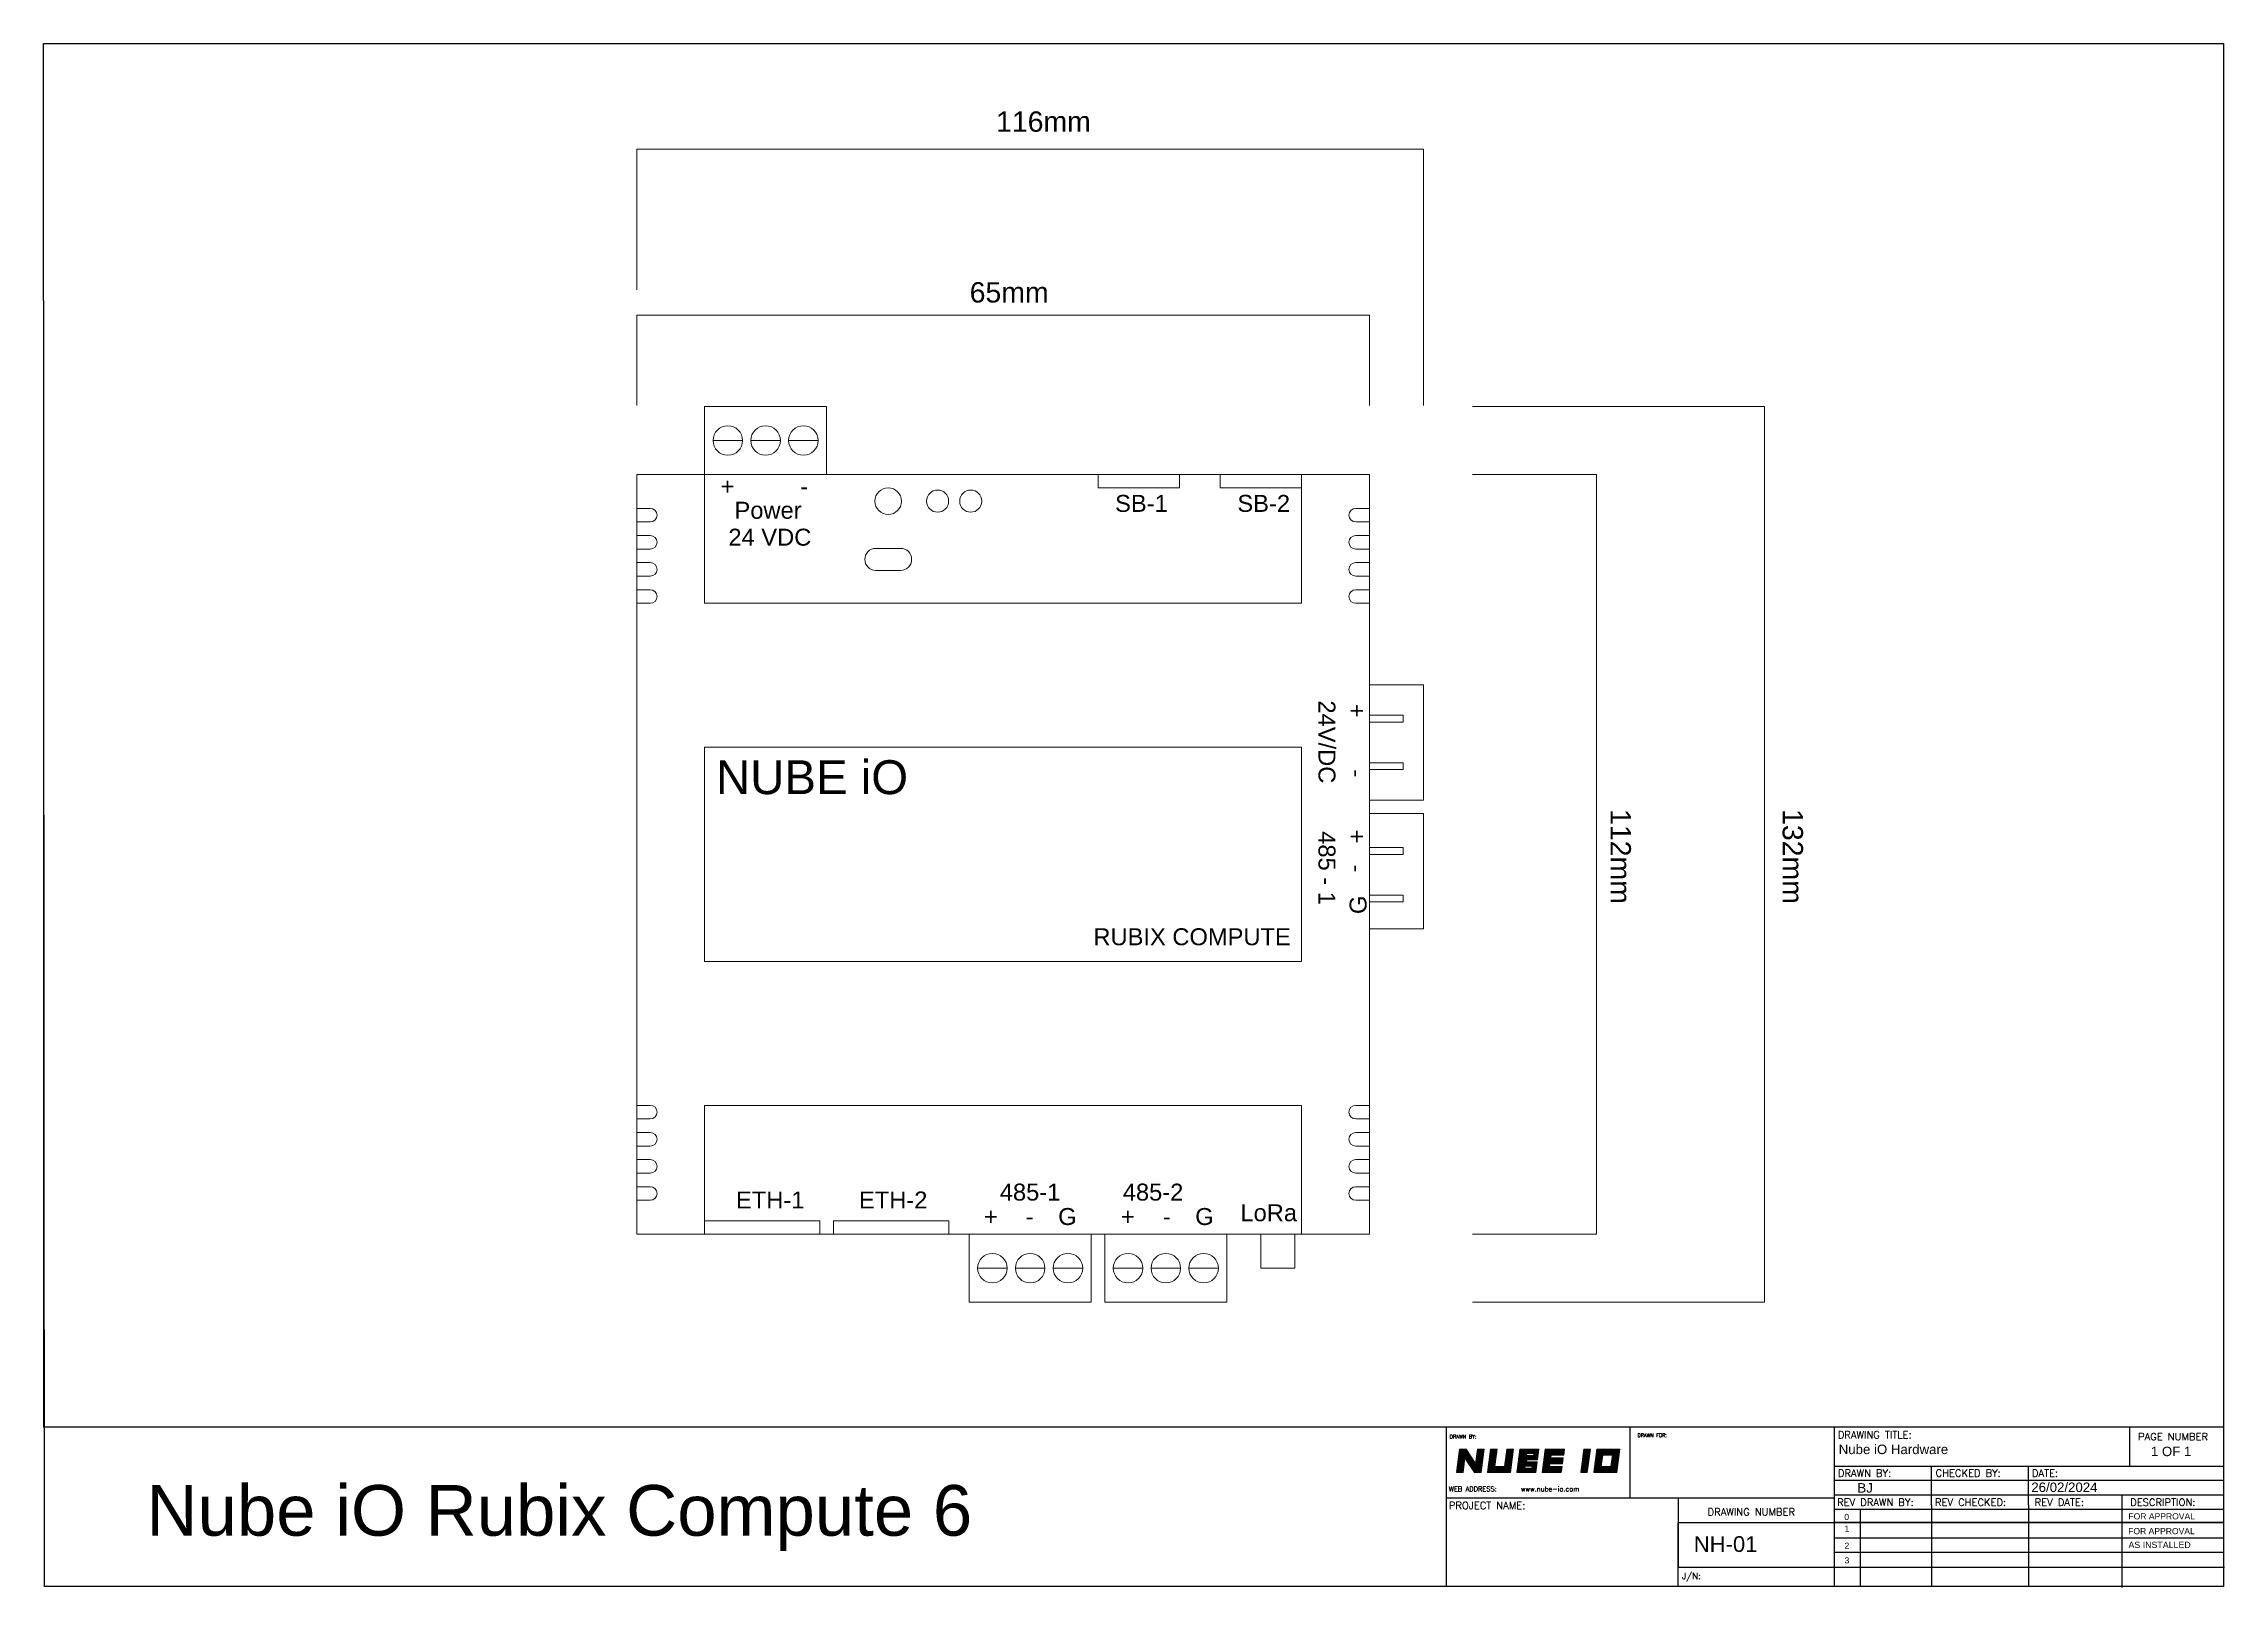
# Paper-space layout 'Layout1' of a CAD drawing. Header units: millimetres. Extents: x 1 to 406, y -15 to 272.
# The model-space entities are those that its viewports show. They can reach past a viewport. Long polylines and large blocks are cut down to what shows.
import ezdxf
from ezdxf.enums import TextEntityAlignment as Align

# ---------------------------------------------------------------- set-up
doc = ezdxf.new("R2010")
doc.units = ezdxf.units.MM
doc.layers.add('-24V WIRING', color=2, linetype='Continuous', lineweight=9)
doc.layers.add('-COMPONENTS', color=7, linetype='Continuous', lineweight=9)
for name, color, linetype in [('CABLE', 3, 'Continuous'), ('TITLE BLOCK', 1, 'Continuous'), ('TITLE BLOCK TEXT', 7, 'Continuous')]:
    doc.layers.add(name, color=color, linetype=linetype)
doc.styles.add('SIM0', font='SIMPLEX')
doc.styles.get("Standard").update_dxf_attribs({"font": 'arial.ttf'})
pattern_1 = [(45, (173.6992, 73.5636), (-0.50651437, 0.50651437), [])]

# ---------------------------------------------------------------- blocks, each defined once
blk = doc.blocks.new('MARTY TITLE BLOCK')
at = {"layer": '-COMPONENTS'}
h = blk.add_hatch(dxfattribs=at)
h.set_pattern_fill('ANSI31', color=256, scale=0.225612, style=0)
h.set_pattern_definition(pattern_1)
edge = h.paths.add_edge_path()
edge.add_line((1183.5, 96.1), (1186.1, 115.7))
edge.add_line((1186.1, 115.7), (1191.7, 115.7))
edge.add_line((1183.5, 96.1), (1189.1, 96.1))
edge.add_line((1189.1, 96.1), (1190.7, 108.2))
edge.add_line((1191.7, 115.7), (1199.6, 103.6))
edge.add_line((1199.6, 103.6), (1201.2, 115.7))
edge.add_line((1201.2, 115.7), (1206.7, 115.7))
edge.add_line((1204.2, 96.1), (1206.7, 115.7))
edge.add_line((1198.6, 96.1), (1204.2, 96.1))
edge.add_line((1190.7, 108.2), (1198.6, 96.1))
h = blk.add_hatch(dxfattribs=at)
h.set_pattern_fill('ANSI31', color=256, scale=0.225612, style=0)
h.set_pattern_definition(pattern_1)
edge = h.paths.add_edge_path()
edge.add_line((1209.5, 96.1), (1212.1, 115.7))
edge.add_line((1212.1, 115.7), (1217.6, 115.7))
edge.add_line((1215.7, 101.1), (1217.6, 115.7))
edge.add_line((1215.7, 101.1), (1223.9, 101.1))
edge.add_line((1223.9, 101.1), (1225.8, 115.7))
edge.add_line((1225.8, 115.7), (1231.3, 115.7))
edge.add_line((1228.7, 96.1), (1231.3, 115.7))
edge.add_line((1209.5, 96.1), (1228.7, 96.1))
h = blk.add_hatch(dxfattribs=at)
h.set_pattern_fill('ANSI31', color=256, scale=0.225612, style=0)
h.set_pattern_definition([(45, (173.7388, 73.5636), (-0.50651437, 0.50651437), [])])
h.paths.add_polyline_path([(1234.1, 96.1), (1236.7, 115.7), (1252.7, 115.7), (1251.5, 106.8), (1242.5, 106.8), (1242.3, 105), (1251.3, 105), (1250.1, 96.1)])
h.paths.add_polyline_path([(1242.5, 112.1), (1242.3, 110.4), (1248.2, 110.4), (1248.5, 112.1)])
h.paths.add_polyline_path([(1241.1, 101.4), (1240.9, 99.7), (1246.9, 99.7), (1247.1, 101.4)])
h = blk.add_hatch(dxfattribs=at)
h.set_pattern_fill('ANSI31', color=256, scale=0.225612, style=0)
h.set_pattern_definition(pattern_1)
h.paths.add_polyline_path([(1273.4, 110.7), (1274, 115.7), (1258, 115.7), (1255.4, 96.1), (1271.4, 96.1), (1272.1, 101.1), (1261.6, 101.1), (1261.9, 103.4), (1272.4, 103.4), (1273, 108.4), (1262.6, 108.4), (1262.9, 110.7)])
h = blk.add_hatch(dxfattribs=at)
h.set_pattern_fill('ANSI31', color=256, scale=0.225612, style=0)
h.set_pattern_definition(pattern_1)
h.paths.add_polyline_path([(1293.2, 96.1), (1295.8, 115.7), (1290.3, 115.7), (1287.7, 96.1)])
h = blk.add_hatch(dxfattribs=at)
h.set_pattern_fill('ANSI31', color=256, scale=0.225612, style=0)
h.set_pattern_definition(pattern_1)
h.paths.add_polyline_path([(1317.8, 96.1), (1320.4, 115.7), (1314.9, 115.7), (1306.7, 115.7), (1301.1, 115.7), (1298.6, 96.1)])
h.paths.add_polyline_path([(1304.8, 101.1), (1306.1, 110.7), (1314.2, 110.7), (1312.9, 101.1)])
for p, q in [((1183.5, 96.1), (1186.1, 115.7)), ((1186.1, 115.7), (1191.7, 115.7)), ((1191.7, 115.7), (1199.6, 103.6)), ((1199.6, 103.6), (1201.2, 115.7)), ((1201.2, 115.7), (1206.7, 115.7)), ((1204.2, 96.1), (1206.7, 115.7)), ((1209.5, 96.1), (1212.1, 115.7)), ((1212.1, 115.7), (1217.6, 115.7)), ((1215.7, 101.1), (1217.6, 115.7)), ((1223.9, 101.1), (1225.8, 115.7)), ((1225.8, 115.7), (1231.3, 115.7)), ((1228.7, 96.1), (1231.3, 115.7)), ((1234.1, 96.1), (1236.7, 115.7)), ((1236.7, 115.7), (1252.7, 115.7)), ((1242.5, 112.1), (1242.2, 110.4)), ((1242.2, 110.4), (1248.2, 110.4)), ((1242.5, 112.1), (1248.4, 112.1)), ((1248.4, 112.1), (1248.2, 110.4)), ((1251.5, 106.8), (1252.7, 115.7)), ((1255.4, 96.1), (1258, 115.7)), ((1258, 115.7), (1274, 115.7)), ((1262.9, 110.7), (1262.6, 108.4)), ((1262.9, 110.7), (1262.6, 108.4)), ((1273.4, 110.7), (1262.9, 110.7)), ((1273.4, 110.7), (1262.9, 110.7)), ((1274, 115.7), (1273.4, 110.7)), ((1273.4, 110.7), (1274, 115.7)), ((1274, 115.7), (1273.4, 110.7)), ((1287.7, 96.1), (1290.3, 115.7)), ((1290.3, 115.7), (1295.8, 115.7)), ((1293.2, 96.1), (1295.8, 115.7)), ((1298.6, 96.1), (1301.1, 115.7)), ((1301.1, 115.7), (1306.7, 115.7)), ((1304.8, 101.1), (1306.1, 110.7)), ((1314.2, 110.7), (1306.1, 110.7)), ((1306.7, 115.7), (1314.9, 115.7)), ((1312.9, 101.1), (1314.2, 110.7)), ((1314.9, 115.7), (1320.4, 115.7)), ((1317.8, 96.1), (1320.4, 115.7)), ((1183.5, 96.1), (1189.1, 96.1)), ((1189.1, 96.1), (1190.7, 108.2)), ((1190.7, 108.2), (1198.6, 96.1)), ((1198.6, 96.1), (1204.2, 96.1)), ((1209.5, 96.1), (1228.7, 96.1)), ((1215.7, 101.1), (1223.9, 101.1)), ((1234.1, 96.1), (1250.1, 96.1)), ((1241.1, 101.4), (1240.9, 99.7)), ((1240.9, 99.7), (1246.8, 99.7)), ((1241.1, 101.4), (1247, 101.4)), ((1242.5, 106.8), (1242.3, 105)), ((1242.3, 105), (1251.3, 105)), ((1242.5, 106.8), (1251.5, 106.8)), ((1247, 101.4), (1246.8, 99.7)), ((1250.1, 96.1), (1251.3, 105)), ((1271.4, 96.1), (1255.4, 96.1)), ((1255.4, 96.1), (1271.4, 96.1)), ((1271.4, 96.1), (1261, 96.1)), ((1261.9, 103.4), (1261.6, 101.1)), ((1261.9, 103.4), (1261.6, 101.1)), ((1261.6, 101.1), (1272.1, 101.1)), ((1261.6, 101.1), (1272.1, 101.1)), ((1272.4, 103.4), (1261.9, 103.4)), ((1272.4, 103.4), (1261.9, 103.4)), ((1262.6, 108.4), (1273, 108.4)), ((1262.6, 108.4), (1273, 108.4)), ((1271.4, 96.1), (1272.1, 101.1)), ((1272.1, 101.1), (1271.4, 96.1)), ((1272.1, 101.1), (1271.4, 96.1)), ((1273, 108.4), (1272.4, 103.4)), ((1273, 108.4), (1272.4, 103.4)), ((1272.4, 103.4), (1273, 108.4)), ((1287.7, 96.1), (1293.2, 96.1)), ((1298.6, 96.1), (1317.8, 96.1)), ((1304.8, 101.1), (1312.9, 101.1))]:
    blk.add_line(p, q, dxfattribs=at)
at = {"color": 1, "ltscale": 4}
for p, q in [((1175, 134.2), (1175, 0.6)), ((1329.2, 74.7), (1329.2, 133.8)), ((1500, 133.5), (1500, 0.3)), ((1826, 16.7), (1500, 16.7)), ((1825.4, 16.6), (1500, 16.6))]:
    blk.add_line(p, q, dxfattribs=at)
at = {"color": 1}
for p, q in [((1747.4, 133.8), (1747.4, 101.4)), ((1369.3, 74.6), (1369.3, 16.5)), ((1740.9, 77.4), (1740.9, -0.1)), ((1521.9, 65.1), (1521.9, 0.4)), ((1581.4, 69.2), (1581.4, 0.3)), ((1662.7, 69.2), (1662.7, 0.4)), ((1369.3, 0.4), (1369.3, 54.2)), ((1369.3, 54.2), (1500.1, 54.2)), ((1500, 54.2), (1826.1, 54.2)), ((1826.3, 54.2), (1500, 54.2)), ((1500.3, 41.4), (1826.3, 41.4)), ((1500.3, 29.5), (1826.1, 29.5)), ((1825.2, 16.5), (1500, 16.5))]:
    blk.add_line(p, q, dxfattribs=at)
at = {"color": 7}
blk.add_line((1500, 54.2), (1500, 54.2), dxfattribs=at)
blk.add_line((1500, 54.2), (1500, 54.2), dxfattribs=at)
at = {"layer": 'CABLE', "color": 1}
for p, q in [((1826.3, 134.1), (1826.3, 16.6)), ((1826.3, 16.6), (1825.2, 16.6)), ((1826.9, 16.7), (1825.9, 16.7))]:
    blk.add_line(p, q, dxfattribs=at)
at = {"layer": 'TITLE BLOCK'}
for p, q in [((1826.3, 134.1), (0.6, 134.1)), ((1500, 101.4), (1826.1, 101.4)), ((1581.4, 69.2), (1581.4, 101.7)), ((1662.7, 69.2), (1662.7, 101.7)), ((1500.1, 74.7), (1174.8, 74.7)), ((1826.1, 89.5), (1500, 89.5)), ((1826.1, 77.3), (1500, 77.3)), ((1826.1, 65.1), (1500, 65.1))]:
    blk.add_line(p, q, dxfattribs=at)
blk.add_lwpolyline([(-0.1, 1293.1), (1826.3, 1293.1), (1826.3, 0.6), (0.6, 0.6)], close=True, dxfattribs=at)
for s, p in [('0', (1508.5, 56.4)), ('2', (1508.7, 32.3)), ('1', (1508.7, 46.6)), ('3', (1508.7, 20))]:
    blk.add_text(s, height=5.13).set_placement(p)
at = {"color": 7, "linetype": 'Continuous'}
for p in [(1746.5, 56.9), (1746.3, 44.5)]:
    blk.add_text('FOR APPROVAL', height=5.135, dxfattribs=at).set_placement(p)
at = {"layer": 'TITLE BLOCK TEXT', "style": 'SIM0'}
for s, height, p in [('DRAWING TITLE:', 6.1, (1503, 127.7)), ('PAGE NUMBER', 6.1, (1754.6, 126.2)), ('DRAWN BY:', 3.05, (1177.9, 126.2)), ('DRAWN BY:', 6.1, (1503.1, 95.6)), ('CHECKED BY:', 6.1, (1585, 95.7)), ('DATE:', 6.1, (1665.7, 95.6)), ('WEB ADDRESS:', 4.067, (1177.2, 82.4)), ('www.nube-io.com', 4.067, (1237.6, 82.4)), ('REV DRAWN BY:', 6.1, (1502.5, 71.2)), ('REV CHECKED:', 6.1, (1584.5, 71.2)), ('REV DATE:', 6.1, (1668, 71.2)), ('DESCRIPTION:', 6.1, (1748, 71.2)), ('PROJECT NAME:', 6.1, (1177.2, 68.6)), ('DRAWING NUMBER', 6.1, (1394, 63.1))]:
    blk.add_text(s, height=height, dxfattribs=at).set_placement(p, align=Align.MIDDLE_LEFT)

msp = doc.modelspace()

# ---------------------------------------------------------------- linework, layer by layer
at = {"layer": '-COMPONENTS'}
for p, q in [((39781.68, 8620.9), (39781.68, 8641.65)), ((39781.68, 8641.65), (39897.68, 8641.65)), ((39897.68, 8603.88), (39897.68, 8641.65)), ((39781.68, 8603.88), (39781.68, 8617.2)), ((39781.68, 8617.2), (39889.68, 8617.2)), ((39889.68, 8603.88), (39889.68, 8617.2)), ((39809.68, 8603.71), (39791.68, 8603.71)), ((39791.68, 8603.71), (39791.68, 8593.71)), ((39809.68, 8593.71), (39809.68, 8603.71)), ((39904.89, 8603.71), (39947.92, 8603.71)), ((39947.92, 8603.71), (39947.92, 8471.71)), ((39792.93, 8598.71), (39797.29, 8598.71)), ((39798.49, 8598.71), (39802.86, 8598.71)), ((39804.06, 8598.71), (39808.43, 8598.71)), ((39889.68, 8593.71), (39781.68, 8593.71)), ((39781.68, 8593.71), (39781.68, 8481.71)), ((39781.68, 8593.71), (39791.68, 8593.71)), ((39791.68, 8593.71), (39791.68, 8574.71)), ((39791.68, 8593.71), (39809.68, 8593.71)), ((39849.68, 8591.71), (39849.68, 8593.71)), ((39849.68, 8593.71), (39861.68, 8593.71)), ((39851.18, 8593.71), (39860.18, 8593.71)), ((39855.68, 8593.71), (39854.18, 8593.71)), ((39855.68, 8593.71), (39857.18, 8593.71)), ((39867.68, 8593.71), (39861.68, 8593.71)), ((39867.68, 8593.71), (39861.68, 8593.71)), ((39861.68, 8593.71), (39861.68, 8591.71)), ((39879.68, 8593.71), (39867.68, 8593.71)), ((39867.68, 8593.71), (39867.68, 8591.71)), ((39867.68, 8593.71), (39879.68, 8593.71)), ((39889.68, 8593.71), (39879.68, 8593.71)), ((39879.68, 8593.71), (39879.68, 8574.71)), ((39889.68, 8481.71), (39889.68, 8593.71)), ((39889.68, 8593.71), (39889.68, 8562.71)), ((39904.89, 8593.71), (39923.18, 8593.71)), ((39923.18, 8593.71), (39923.18, 8481.71)), ((39861.68, 8591.71), (39849.68, 8591.71)), ((39867.68, 8591.71), (39879.68, 8591.71)), ((39783.68, 8588.71), (39781.68, 8588.71)), ((39889.68, 8588.71), (39887.68, 8588.71)), ((39781.68, 8586.71), (39783.68, 8586.71)), ((39783.68, 8584.71), (39781.68, 8584.71)), ((39887.68, 8586.71), (39889.68, 8586.71)), ((39889.68, 8584.71), (39887.68, 8584.71)), ((39781.68, 8582.71), (39783.68, 8582.71)), ((39783.68, 8580.71), (39781.68, 8580.71)), ((39816.93, 8582.81), (39820.57, 8582.81)), ((39887.68, 8582.71), (39889.68, 8582.71)), ((39889.68, 8580.71), (39887.68, 8580.71)), ((39781.68, 8578.71), (39783.68, 8578.71)), ((39816.93, 8579.55), (39820.57, 8579.55)), ((39887.68, 8578.71), (39889.68, 8578.71)), ((39783.68, 8576.71), (39781.68, 8576.71)), ((39781.68, 8574.71), (39783.68, 8574.71)), ((39791.68, 8574.71), (39879.68, 8574.71)), ((39889.68, 8576.71), (39887.68, 8576.71)), ((39887.68, 8574.71), (39889.68, 8574.71)), ((39889.68, 8562.71), (39897.68, 8562.71)), ((39889.68, 8562.71), (39889.68, 8557.21)), ((39897.68, 8562.71), (39897.68, 8545.71)), ((39894.68, 8558.21), (39889.68, 8558.21)), ((39894.68, 8557.21), (39894.68, 8558.21)), ((39889.68, 8557.21), (39894.68, 8557.21)), ((39791.68, 8553.49), (39879.68, 8553.49)), ((39791.68, 8537.71), (39791.68, 8553.49)), ((39879.68, 8537.71), (39879.68, 8553.49)), ((39889.68, 8545.71), (39889.68, 8551.21)), ((39889.68, 8551.21), (39894.68, 8551.21)), ((39894.68, 8550.21), (39889.68, 8550.21)), ((39894.68, 8551.21), (39894.68, 8550.21)), ((39897.68, 8545.71), (39889.68, 8545.71)), ((39889.68, 8545.71), (39889.68, 8543.71)), ((39889.68, 8543.71), (39897.68, 8543.71)), ((39889.68, 8543.71), (39889.68, 8538.71)), ((39897.68, 8543.71), (39897.68, 8526.71)), ((39894.68, 8538.71), (39889.68, 8538.71)), ((39894.68, 8537.71), (39894.68, 8538.71)), ((39791.68, 8537.71), (39791.68, 8521.93)), ((39879.68, 8537.71), (39879.68, 8521.93)), ((39889.68, 8537.71), (39894.68, 8537.71)), ((39889.68, 8531.71), (39894.68, 8531.71)), ((39894.68, 8530.71), (39889.68, 8530.71)), ((39894.68, 8531.71), (39894.68, 8530.71)), ((39897.68, 8526.71), (39889.68, 8526.71)), ((39791.68, 8521.93), (39879.68, 8521.93)), ((39783.68, 8500.71), (39781.68, 8500.71)), ((39791.68, 8481.71), (39791.68, 8500.71)), ((39791.68, 8500.71), (39879.68, 8500.71)), ((39879.68, 8481.71), (39879.68, 8500.71)), ((39889.68, 8500.71), (39887.68, 8500.71)), ((39781.68, 8498.71), (39783.68, 8498.71)), ((39887.68, 8498.71), (39889.68, 8498.71)), ((39783.68, 8496.71), (39781.68, 8496.71)), ((39781.68, 8494.71), (39783.68, 8494.71)), ((39889.68, 8496.71), (39887.68, 8496.71)), ((39887.68, 8494.71), (39889.68, 8494.71)), ((39783.68, 8492.71), (39781.68, 8492.71)), ((39781.68, 8490.71), (39783.68, 8490.71)), ((39889.68, 8492.71), (39887.68, 8492.71)), ((39887.68, 8490.71), (39889.68, 8490.71)), ((39783.68, 8488.71), (39781.68, 8488.71)), ((39889.68, 8488.71), (39887.68, 8488.71)), ((39781.68, 8486.71), (39783.68, 8486.71)), ((39887.68, 8486.71), (39889.68, 8486.71)), ((39781.68, 8481.71), (39889.68, 8481.71)), ((39781.68, 8481.71), (39791.68, 8481.71)), ((39808.68, 8483.71), (39791.68, 8483.71)), ((39791.68, 8481.71), (39809.68, 8481.71)), ((39791.68, 8481.71), (39808.68, 8481.71)), ((39804.68, 8481.71), (39795.68, 8481.71)), ((39800.18, 8481.71), (39798.68, 8481.71)), ((39800.18, 8481.71), (39801.68, 8481.71)), ((39808.68, 8481.71), (39808.68, 8483.71)), ((39808.68, 8481.71), (39810.68, 8481.71)), ((39809.68, 8481.71), (39811.68, 8481.71)), ((39810.68, 8481.71), (39810.68, 8483.71)), ((39810.68, 8483.71), (39827.68, 8483.71)), ((39827.68, 8483.71), (39827.68, 8481.71)), ((39830.68, 8471.71), (39830.68, 8481.71)), ((39850.68, 8481.71), (39848.68, 8481.71)), ((39848.68, 8481.71), (39848.68, 8471.71)), ((39850.68, 8471.71), (39850.68, 8481.71)), ((39873.68, 8481.71), (39867.68, 8481.71)), ((39873.68, 8481.71), (39868.68, 8481.71)), ((39868.68, 8481.71), (39868.68, 8471.71)), ((39873.68, 8476.71), (39873.68, 8481.71)), ((39889.68, 8481.71), (39878.68, 8481.71)), ((39878.68, 8481.71), (39878.68, 8476.71)), ((39889.68, 8481.71), (39879.68, 8481.71)), ((39904.89, 8481.71), (39923.18, 8481.71)), ((39873.68, 8476.71), (39873.68, 8477.71)), ((39878.68, 8476.71), (39878.68, 8477.71)), ((39831.93, 8476.71), (39836.29, 8476.71)), ((39837.49, 8476.71), (39841.86, 8476.71)), ((39843.06, 8476.71), (39847.43, 8476.71)), ((39851.93, 8476.71), (39856.29, 8476.71)), ((39857.49, 8476.71), (39861.86, 8476.71)), ((39863.06, 8476.71), (39867.43, 8476.71)), ((39878.68, 8476.71), (39873.68, 8476.71)), ((39878.68, 8476.71), (39873.68, 8476.71)), ((39848.68, 8471.71), (39830.68, 8471.71)), ((39868.68, 8471.71), (39850.68, 8471.71)), ((39904.89, 8471.71), (39947.92, 8471.71))]:
    msp.add_line(p, q, dxfattribs=at)
for centre, radius in [((39795.11, 8598.71), 2.18), ((39800.68, 8598.71), 2.18), ((39806.25, 8598.71), 2.18), ((39818.75, 8589.77), 1.96), ((39826.03, 8589.77), 1.63), ((39830.92, 8589.77), 1.63), ((39834.11, 8476.71), 2.18), ((39839.68, 8476.71), 2.18), ((39845.25, 8476.71), 2.18), ((39854.11, 8476.71), 2.18), ((39859.68, 8476.71), 2.18), ((39865.25, 8476.71), 2.18)]:
    msp.add_circle(centre, radius, dxfattribs=at)
for centre, radius, start, end in [((39783.68, 8587.71), 1, 270, 90), ((39887.68, 8587.71), 1, 90, 270), ((39783.68, 8583.71), 1, 270, 90), ((39887.68, 8583.71), 1, 90, 270), ((39783.68, 8579.71), 1, 270, 90), ((39816.93, 8581.18), 1.63, 90, 270), ((39820.57, 8581.18), 1.63, 270, 90), ((39887.68, 8579.71), 1, 90, 270), ((39783.68, 8575.71), 1, 270, 90), ((39887.68, 8575.71), 1, 90, 270), ((39783.68, 8499.71), 1, 270, 90), ((39887.68, 8499.71), 1, 90, 270), ((39783.68, 8495.71), 1, 270, 90), ((39887.68, 8495.71), 1, 90, 270), ((39783.68, 8491.71), 1, 270, 90), ((39887.68, 8491.71), 1, 90, 270), ((39783.68, 8487.71), 1, 270, 90), ((39887.68, 8487.71), 1, 90, 270)]:
    msp.add_arc(centre, radius, start, end, dxfattribs=at)

# ---------------------------------------------------------------- texts
for s, height, rotation, p in [('116mm', 3, 360, (39834.65, 8644.22)), ('65mm', 3, 360, (39830.76, 8619.05)), ('+', 2.5, 360, (39794.04, 8590.71)), ('-', 2.5, 360, (39805.77, 8590.71)), ('SB-1', 2.5, 360, (39852.2, 8588.19)), ('SB-2', 2.5, 360, (39870.23, 8588.19)), ('Power', 2.5, 360, (39796.09, 8587.18)), ('24 VDC', 2.5, 360, (39795.19, 8583.21)), ('24V/DC', 2.5, 270, (39882.18, 8560.4)), ('+', 2.5, 270, (39886.63, 8559.9)), ('NUBE iO', 5, 360, (39793.36, 8546.58)), ('-', 2.5, 270, (39886.63, 8550.24)), ('112mm', 3, 270, (39925.24, 8544.38)), ('132mm', 3, 270, (39950.61, 8544.38)), ('485 - 1', 2.5, 270, (39882.18, 8541.12)), ('+', 2.5, 270, (39886.63, 8541.37)), ('-', 2.5, 270, (39886.63, 8536.2)), ('G', 2.5, 90, (39889.27, 8528.9)), ('RUBIX COMPUTE', 2.5, 360, (39849, 8524.31)), ('ETH-1', 2.5, 360, (39796.31, 8485.51)), ('ETH-2', 2.5, 360, (39814.44, 8485.51)), ('485-1', 2.5, 360, (39835.2, 8486.67)), ('485-2', 2.5, 360, (39853.33, 8486.67)), ('+', 2.5, 360, (39832.85, 8483.07)), ('-', 2.5, 360, (39839.03, 8483.07)), ('G', 2.5, 360, (39843.81, 8483.07)), ('+', 2.5, 360, (39853.05, 8483.07)), ('-', 2.5, 360, (39859.23, 8483.07)), ('G', 2.5, 360, (39864.01, 8483.07)), ('LoRa', 2.5, 360, (39870.67, 8483.63))]:
    msp.add_text(s, height=height, rotation=rotation, dxfattribs=at).set_placement(p)

psp = doc.layouts.get("Layout1")

# ---------------------------------------------------------------- linework, layer by layer
for p, q in [((333.33, -10.85), (304.36, -10.85)), ((350.68, -10.81), (350.68, -10.85))]:
    psp.add_line(p, q)

# ---------------------------------------------------------------- block references
at = {"xscale": 0.2216189861866541, "yscale": 0.2216189861866541, "zscale": 0.2216189861866541}
psp.add_blockref('MARTY TITLE BLOCK', (0.89, -14.5), dxfattribs=at)
at = {"lineweight": 18, "xscale": 0.2216189861866541, "yscale": 0.2216189861866541, "zscale": 0.2216189861866541}
psp.add_blockref('MARTY TITLE BLOCK', (0.89, -14.5), dxfattribs=at)

# ---------------------------------------------------------------- texts
for s, height, p in [('Nube iO Hardware', 1.7577, (334.16, 10.23)), ('1 OF 1', 1.758, (392.12, 9.85)), ('BJ', 1.758, (337.63, 3.08)), ('26/02/2024', 1.758, (369.92, 3.19)), ('NH-01', 2.93, (307.25, -7.94)), ('AS INSTALLED', 1.1718, (387.96, -7.21))]:
    psp.add_text(s, height=height).set_placement(p)
at = {"color": 7, "linetype": 'Continuous'}
psp.add_text('Nube iO Rubix Compute 6', height=9.4031, dxfattribs=at).set_placement((19.97, -4.92))
at = {"layer": 'TITLE BLOCK TEXT', "style": 'SIM0'}
for s, height, p in [('DRAWN FOR:', 0.659, (296.81, 13.73)), ('J/N:', 1.172, (305.04, -12.42))]:
    psp.add_text(s, height=height, dxfattribs=at).set_placement(p, align=Align.MIDDLE_LEFT)

# ---------------------------------------------------------------- viewports
at = {"layer": '-24V WIRING'}
psp.add_viewport(center=(203.25, 143.65), size=(404.75, 256.8625), view_center_point=(39854.93, 8555.24), view_height=203.9514, dxfattribs=at)

doc.saveas('drawing.dxf')
